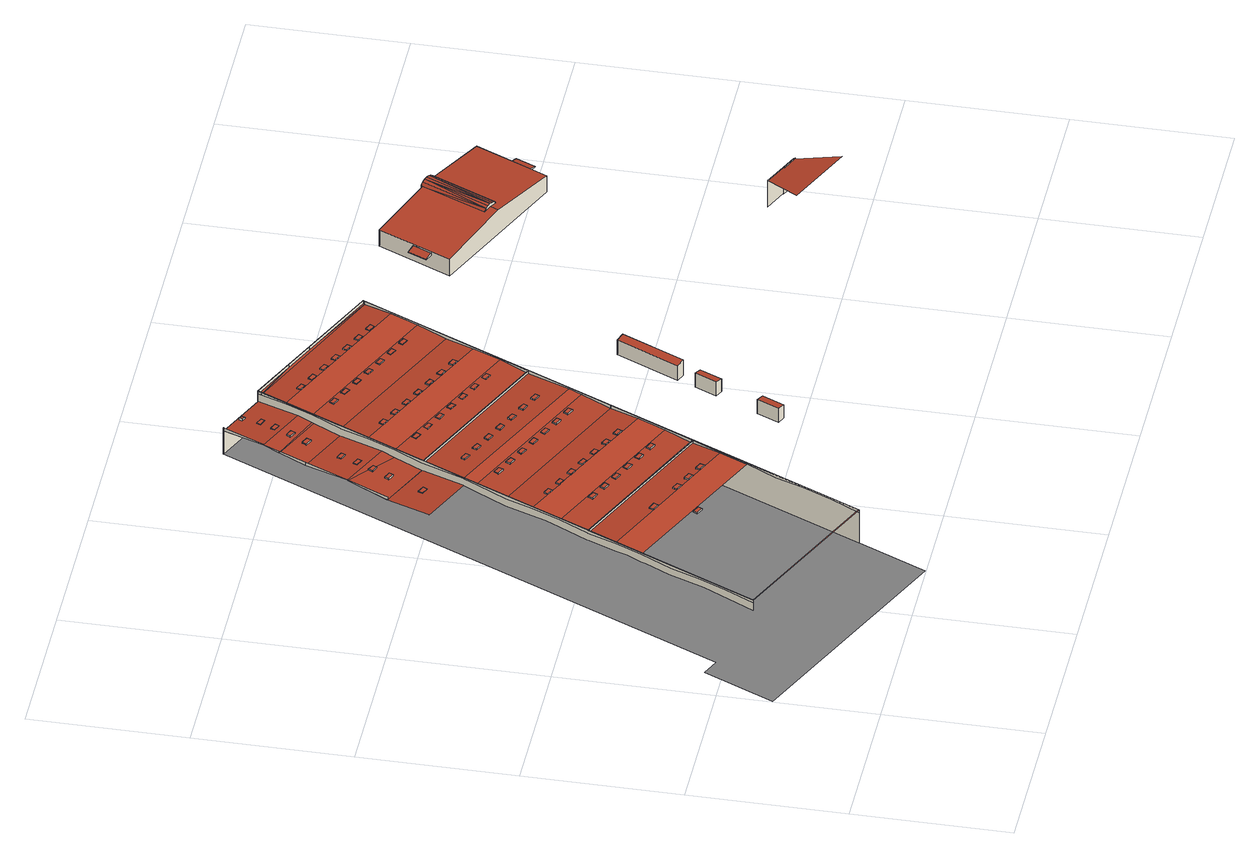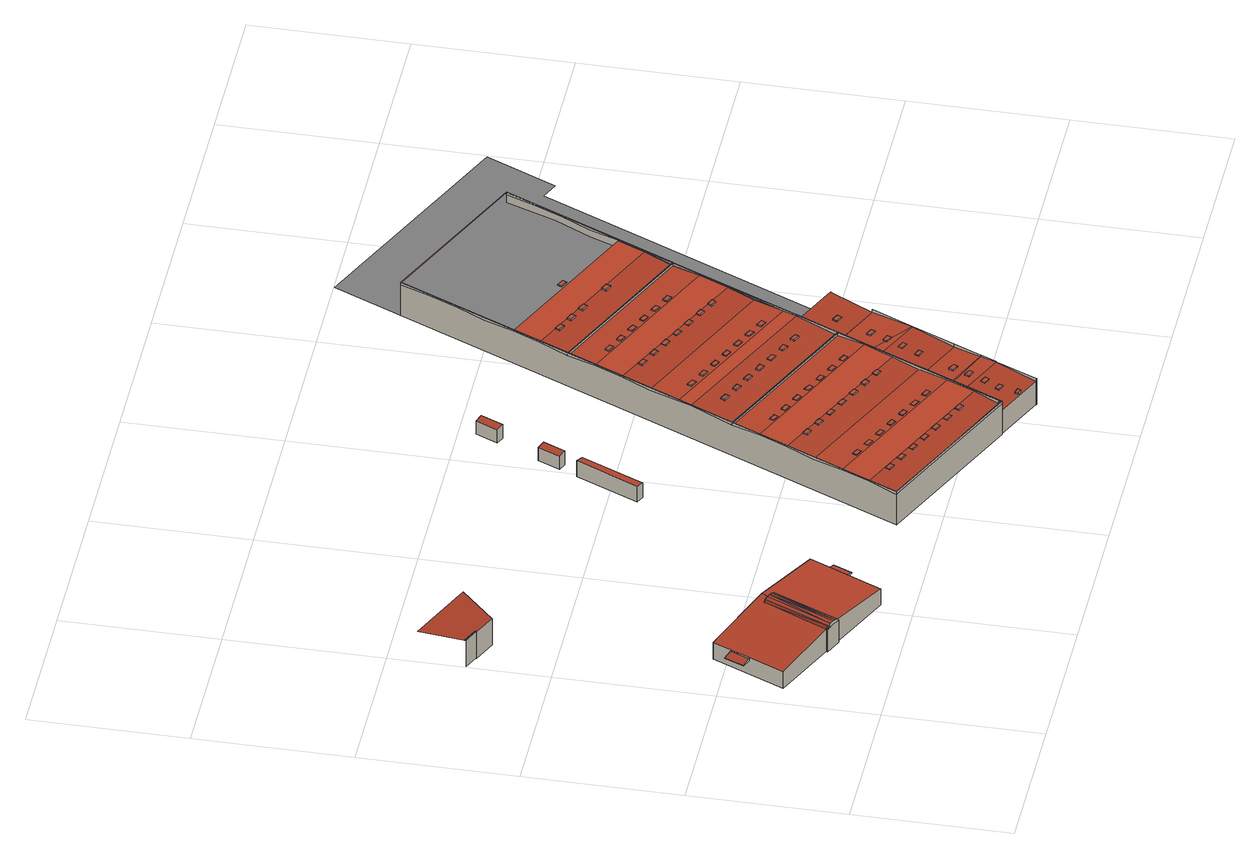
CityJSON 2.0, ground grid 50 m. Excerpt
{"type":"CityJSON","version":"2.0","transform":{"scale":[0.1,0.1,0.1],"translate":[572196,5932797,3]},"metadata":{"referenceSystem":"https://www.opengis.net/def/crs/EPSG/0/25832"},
"CityObjects":{
"building1":{"type":"Building","attributes":{"Grundfläche 2D":"15033.056744","Grundhöhe NN":"3.192"},"children":["building1-1","building1-2","building1-3","building1-4","building1-5","building1-6","building1-7","building1-8","building1-9","building1-10","building1-11","building1-12","building1-13","building1-14","building1-15","building1-16","building1-17","building1-18","building1-19","building1-20","building1-21","building1-22","building1-23","building1-24","building1-25","building1-26","building1-27","building1-28","building1-29","building1-30","building1-31","building1-32","building1-33","building1-34","building1-35","building1-36","building1-37","building1-38","building1-39","building1-40","building1-41","building1-42","building1-43","building1-44","building1-45","building1-46","building1-47","building1-48","building1-49","building1-50","building1-51","building1-52","building1-53","building1-54","building1-55","building1-56","building1-57","building1-58","building1-59","building1-60","building1-61","building1-62","building1-63","building1-64","building1-65","building1-66","building1-67","building1-68","building1-69","building1-70"],"geometry":[{"type":"MultiSurface","lod":"3","boundaries":[[[0,1,2,3]],[[4,5,6,7]],[[5,4,2,1]],[[8,9,10]],[[11,12,13,14]],[[15,16,17,9,8,18,19]],[[20,21,9]],[[22,23,24,25,26,27,28,29,30,31,32,33,34,35,36,37,38,39,40,41,42,43,44,45,46,47,48,49,50,51,52,53,54,55,56,57,58,59,60,61,62,63,64,65,66,67,68,69,70,71,72,73,74,75]],[[48,47,76,77,78,79,80,81,82,83,84,85,86,71,70,69,68,67,66,65,64,63,62,61,60,59,58,57,56,55,54,53,52,51,50,49]],[[16,15,12,11]],[[13,7,6,14]],[[87,88,89,31,30,29]],[[18,8,9,17,90,91,92,93,19]],[[94,95,96,97,98,99,100,87,101,102]],[[84,83,82,81,80,79,78,77,76,103,104,105,106,107,108,109,110,111,112,113,114,115,116,86,85]],[[117,118,119,113,112,111,110,120,121,122]],[[87,29,28]],[[123,124,102,101,87,28,27]],[[92,91,125,120]],[[5,1,0,126,14,6]],[[127,128,73,72,129,130,131,132,133,134,135,136,137,138]],[[123,27,26,94,102,124]],[[120,125,139,121]],[[26,25,24,95,94]],[[140,90,17,16,11,14,126]],[[141,96,95,142]],[[143,141,142,144]],[[24,23,142,95]],[[117,145,146,147,119,118]],[[148,149,150,151,152,153,143,144,154,155]],[[156,157,158,159,160,161,162,114,113,119,163]],[[22,144,142,23]],[[122,121,139,164]],[[75,155,154,144,22]],[[140,165,91,90]],[[166,167,168,169,170,171,172,173,174,175,176,177,178,179,180,181,182,183,184,185,186,132,131,187]],[[178,177,176,175,174,173,172,171,170,169,168,167,166,187,188,104,184,183,182,181,180,179]],[[145,117,122,164]],[[189,163,119,147]],[[75,74,148,155]],[[190,150,149,191]],[[191,149,127,138]],[[149,148,128,127]],[[192,193,157,156]],[[156,163,189,192]],[[148,74,73,128]],[[162,194,115,114]],[[116,115,194,195]],[[158,157,193,196]],[[162,197,194]],[[160,159,158,196,198]],[[195,197,199,116]],[[200,201,202,203,198,196,193,192,189,147,146,145,164,139,125,91,165,204]],[[195,194,197]],[[198,203,161,160]],[[86,116,199,205,206,207,202,201,200,204,165,140,126,105,104,188,208,209]],[[197,210,205,199]],[[197,162,211,210]],[[211,162,161,203]],[[129,72,71,212,213,187,131,130]],[[187,213,212,71,86,209,208,188]],[[206,205,210,214]],[[214,210,211]],[[202,207,211,203]],[[206,214,211,207]]],"semantics":{"surfaces":[{"type":"RoofSurface"},{"type":"WallSurface"},{"type":"GroundSurface"}],"values":[0,1,0,0,1,0,0,1,1,0,0,0,0,1,0,1,0,0,0,1,2,0,0,0,1,1,1,0,0,1,1,0,0,0,1,1,1,1,1,0,1,1,1,0,0,1,1,1,0,0,0,1,1,0,0,0,1,0,0,1,1,1,0,1,1]}}]},
"building1-1":{"type":"BuildingInstallation","parents":["building1"],"geometry":[{"type":"MultiSurface","lod":"3","boundaries":[[[215,216,217,218]],[[218,217,219,220]],[[220,221,215,218]],[[216,215,221,222]],[[222,219,217,216]]],"semantics":{"surfaces":[{"type":"RoofSurface"},{"type":"WallSurface"}],"values":[0,1,1,1,1]}}]},
"building1-2":{"type":"BuildingInstallation","parents":["building1"],"geometry":[{"type":"MultiSurface","lod":"3","boundaries":[[[223,224,225,226]],[[226,225,227,228]],[[223,226,228,229]],[[224,223,229,230]],[[225,224,230,227]]],"semantics":{"surfaces":[{"type":"RoofSurface"},{"type":"WallSurface"}],"values":[0,1,1,1,1]}}]},
"building1-3":{"type":"BuildingInstallation","parents":["building1"],"geometry":[{"type":"MultiSurface","lod":"3","boundaries":[[[231,232,233,234]],[[234,233,235,236]],[[231,234,236,237]],[[232,231,237,238]],[[233,232,238,235]]],"semantics":{"surfaces":[{"type":"RoofSurface"},{"type":"WallSurface"}],"values":[0,1,1,1,1]}}]},
"building1-4":{"type":"BuildingInstallation","parents":["building1"],"geometry":[{"type":"MultiSurface","lod":"3","boundaries":[[[239,240,241,242]],[[242,241,243,244]],[[239,242,244,245]],[[240,239,245,246]],[[241,240,246,243]]],"semantics":{"surfaces":[{"type":"RoofSurface"},{"type":"WallSurface"}],"values":[0,1,1,1,1]}}]},
"building1-5":{"type":"BuildingInstallation","parents":["building1"],"geometry":[{"type":"MultiSurface","lod":"3","boundaries":[[[247,248,249,250]],[[250,249,251,252]],[[247,250,252,253]],[[248,247,253,254]],[[249,248,254,251]]],"semantics":{"surfaces":[{"type":"RoofSurface"},{"type":"WallSurface"}],"values":[0,1,1,1,1]}}]},
"building1-6":{"type":"BuildingInstallation","parents":["building1"],"geometry":[{"type":"MultiSurface","lod":"3","boundaries":[[[255,256,257,258]],[[258,257,259,260]],[[255,258,260,261]],[[256,255,261,262]],[[257,256,262,259]]],"semantics":{"surfaces":[{"type":"RoofSurface"},{"type":"WallSurface"}],"values":[0,1,1,1,1]}}]},
"building1-7":{"type":"BuildingInstallation","parents":["building1"],"geometry":[{"type":"MultiSurface","lod":"3","boundaries":[[[263,264,265,266]],[[266,265,267,268]],[[263,266,268,269]],[[264,263,269,270]],[[265,264,270,267]]],"semantics":{"surfaces":[{"type":"RoofSurface"},{"type":"WallSurface"}],"values":[0,1,1,1,1]}}]},
"building1-8":{"type":"BuildingInstallation","parents":["building1"],"geometry":[{"type":"MultiSurface","lod":"3","boundaries":[[[271,272,273,274,275]],[[273,10,18,274]],[[18,8,275,274]],[[8,9,21,271,275]],[[21,276,272,271]],[[276,10,273,272]]],"semantics":{"surfaces":[{"type":"RoofSurface"},{"type":"WallSurface"}],"values":[0,1,1,1,1,1]}}]},
"building1-9":{"type":"BuildingInstallation","parents":["building1"],"geometry":[{"type":"MultiSurface","lod":"3","boundaries":[[[277,278,279,280]],[[280,279,281,282]],[[277,280,282,283]],[[278,277,283,284]],[[279,278,284,281]]],"semantics":{"surfaces":[{"type":"RoofSurface"},{"type":"WallSurface"}],"values":[0,1,1,1,1]}}]},
"building1-10":{"type":"BuildingInstallation","parents":["building1"],"geometry":[{"type":"MultiSurface","lod":"3","boundaries":[[[285,286,287,288]],[[288,287,289,290]],[[285,288,290,291]],[[286,285,291,292]],[[287,286,292,289]]],"semantics":{"surfaces":[{"type":"RoofSurface"},{"type":"WallSurface"}],"values":[0,1,1,1,1]}}]},
"building1-11":{"type":"BuildingInstallation","parents":["building1"],"geometry":[{"type":"MultiSurface","lod":"3","boundaries":[[[293,294,295,296]],[[297,298,293,296]],[[299,294,293,298]],[[300,295,294,299]],[[300,297,296,295]]],"semantics":{"surfaces":[{"type":"RoofSurface"},{"type":"WallSurface"}],"values":[0,1,1,1,1]}}]},
"building1-12":{"type":"BuildingInstallation","parents":["building1"],"geometry":[{"type":"MultiSurface","lod":"3","boundaries":[[[301,302,303,304]],[[304,303,305,306]],[[301,304,306,20]],[[302,301,20,307]],[[303,302,307,305]]],"semantics":{"surfaces":[{"type":"RoofSurface"},{"type":"WallSurface"}],"values":[0,1,1,1,1]}}]},
"building1-13":{"type":"BuildingInstallation","parents":["building1"],"geometry":[{"type":"MultiSurface","lod":"3","boundaries":[[[308,309,310,311]],[[311,310,312,313]],[[308,311,313,314]],[[309,308,314,315]],[[310,309,315,312]]],"semantics":{"surfaces":[{"type":"RoofSurface"},{"type":"WallSurface"}],"values":[0,1,1,1,1]}}]},
"building1-14":{"type":"BuildingInstallation","parents":["building1"],"geometry":[{"type":"MultiSurface","lod":"3","boundaries":[[[316,317,318,319]],[[319,318,320,321]],[[316,319,321,322]],[[317,316,322,323]],[[318,317,323,320]]],"semantics":{"surfaces":[{"type":"RoofSurface"},{"type":"WallSurface"}],"values":[0,1,1,1,1]}}]},
"building1-15":{"type":"BuildingInstallation","parents":["building1"],"geometry":[{"type":"MultiSurface","lod":"3","boundaries":[[[324,325,326,327]],[[327,326,328,329]],[[324,327,329,330]],[[325,324,330,331]],[[326,325,331,328]]],"semantics":{"surfaces":[{"type":"RoofSurface"},{"type":"WallSurface"}],"values":[0,1,1,1,1]}}]},
"building1-16":{"type":"BuildingInstallation","parents":["building1"],"geometry":[{"type":"MultiSurface","lod":"3","boundaries":[[[332,333,334,335]],[[335,334,336,337]],[[332,335,337,338]],[[333,332,338,339]],[[334,333,339,336]]],"semantics":{"surfaces":[{"type":"RoofSurface"},{"type":"WallSurface"}],"values":[0,1,1,1,1]}}]},
"building1-17":{"type":"BuildingInstallation","parents":["building1"],"geometry":[{"type":"MultiSurface","lod":"3","boundaries":[[[340,341,342,343]],[[344,345,340,343]],[[346,347,341,340,345]],[[348,342,341,347,349]],[[348,344,343,342]]],"semantics":{"surfaces":[{"type":"RoofSurface"},{"type":"WallSurface"}],"values":[0,1,1,1,1]}}]},
"building1-18":{"type":"BuildingInstallation","parents":["building1"],"geometry":[{"type":"MultiSurface","lod":"3","boundaries":[[[350,351,352,353]],[[353,352,354,355]],[[350,353,355,356]],[[351,350,356,357]],[[352,351,357,354]]],"semantics":{"surfaces":[{"type":"RoofSurface"},{"type":"WallSurface"}],"values":[0,1,1,1,1]}}]},
"building1-19":{"type":"BuildingInstallation","parents":["building1"],"geometry":[{"type":"MultiSurface","lod":"3","boundaries":[[[358,359,360,361]],[[361,360,362,363]],[[358,361,363,364]],[[359,358,364,365]],[[360,359,365,362]]],"semantics":{"surfaces":[{"type":"RoofSurface"},{"type":"WallSurface"}],"values":[0,1,1,1,1]}}]},
"building1-20":{"type":"BuildingInstallation","parents":["building1"],"geometry":[{"type":"MultiSurface","lod":"3","boundaries":[[[366,367,368,369]],[[369,368,370,371]],[[366,369,371,372]],[[367,366,372,373]],[[368,367,373,370]]],"semantics":{"surfaces":[{"type":"RoofSurface"},{"type":"WallSurface"}],"values":[0,1,1,1,1]}}]},
"building1-21":{"type":"BuildingInstallation","parents":["building1"],"geometry":[{"type":"MultiSurface","lod":"3","boundaries":[[[374,375,376,377]],[[377,376,378,379]],[[374,377,379,380]],[[375,374,380,381]],[[376,375,381,378]]],"semantics":{"surfaces":[{"type":"RoofSurface"},{"type":"WallSurface"}],"values":[0,1,1,1,1]}}]},
"building1-22":{"type":"BuildingInstallation","parents":["building1"],"geometry":[{"type":"MultiSurface","lod":"3","boundaries":[[[382,383,384,385,386]],[[384,383,382,387,124,388]],[[388,389,385,384]],[[390,386,385,389,123]],[[390,387,382,386]]],"semantics":{"surfaces":[{"type":"RoofSurface"},{"type":"WallSurface"}],"values":[0,1,1,1,1]}}]},
"building1-23":{"type":"BuildingInstallation","parents":["building1"],"geometry":[{"type":"MultiSurface","lod":"3","boundaries":[[[391,392,393,394]],[[394,393,395,396]],[[391,394,396,397]],[[392,391,397,398]],[[393,392,398,395]]],"semantics":{"surfaces":[{"type":"RoofSurface"},{"type":"WallSurface"}],"values":[0,1,1,1,1]}}]},
"building1-24":{"type":"BuildingInstallation","parents":["building1"],"geometry":[{"type":"MultiSurface","lod":"3","boundaries":[[[399,400,401,402]],[[402,401,403,404]],[[399,402,404,405]],[[400,399,405,406]],[[401,400,406,403]]],"semantics":{"surfaces":[{"type":"RoofSurface"},{"type":"WallSurface"}],"values":[0,1,1,1,1]}}]},
"building1-25":{"type":"BuildingInstallation","parents":["building1"],"geometry":[{"type":"MultiSurface","lod":"3","boundaries":[[[407,408,409,410]],[[410,409,411,412]],[[412,413,407,410]],[[408,407,413,414]],[[414,411,409,408]]],"semantics":{"surfaces":[{"type":"RoofSurface"},{"type":"WallSurface"}],"values":[0,1,1,1,1]}}]},
"building1-26":{"type":"BuildingInstallation","parents":["building1"],"geometry":[{"type":"MultiSurface","lod":"3","boundaries":[[[415,416,417,418]],[[418,417,419,420]],[[415,418,420,421]],[[416,415,421,422]],[[417,416,422,419]]],"semantics":{"surfaces":[{"type":"RoofSurface"},{"type":"WallSurface"}],"values":[0,1,1,1,1]}}]},
"building1-27":{"type":"BuildingInstallation","parents":["building1"],"geometry":[{"type":"MultiSurface","lod":"3","boundaries":[[[423,424,425,426]],[[426,425,427,428]],[[423,426,428,429]],[[424,423,429,430]],[[425,424,430,427]]],"semantics":{"surfaces":[{"type":"RoofSurface"},{"type":"WallSurface"}],"values":[0,1,1,1,1]}}]},
"building1-28":{"type":"BuildingInstallation","parents":["building1"],"geometry":[{"type":"MultiSurface","lod":"3","boundaries":[[[431,432,433,434]],[[434,433,435,436]],[[431,434,436,437]],[[432,431,437,438]],[[433,432,438,435]]],"semantics":{"surfaces":[{"type":"RoofSurface"},{"type":"WallSurface"}],"values":[0,1,1,1,1]}}]},
"building1-29":{"type":"BuildingInstallation","parents":["building1"],"geometry":[{"type":"MultiSurface","lod":"3","boundaries":[[[439,440,441,442]],[[443,444,442,441]],[[444,445,439,442]],[[440,439,445,446]],[[441,440,446,443]]],"semantics":{"surfaces":[{"type":"RoofSurface"},{"type":"WallSurface"}],"values":[0,1,1,1,1]}}]},
"building1-30":{"type":"BuildingInstallation","parents":["building1"],"geometry":[{"type":"MultiSurface","lod":"3","boundaries":[[[447,448,449,450]],[[450,449,451,452]],[[452,453,447,450]],[[448,447,453,454]],[[454,451,449,448]]],"semantics":{"surfaces":[{"type":"RoofSurface"},{"type":"WallSurface"}],"values":[0,1,1,1,1]}}]},
"building1-31":{"type":"BuildingInstallation","parents":["building1"],"geometry":[{"type":"MultiSurface","lod":"3","boundaries":[[[455,456,457,458]],[[458,457,459,460]],[[455,458,460,461]],[[456,455,461,462]],[[457,456,462,459]]],"semantics":{"surfaces":[{"type":"RoofSurface"},{"type":"WallSurface"}],"values":[0,1,1,1,1]}}]},
"building1-32":{"type":"BuildingInstallation","parents":["building1"],"geometry":[{"type":"MultiSurface","lod":"3","boundaries":[[[463,464,465,466]],[[466,465,467,468]],[[463,466,468,469]],[[464,463,469,470]],[[465,464,470,467]]],"semantics":{"surfaces":[{"type":"RoofSurface"},{"type":"WallSurface"}],"values":[0,1,1,1,1]}}]},
"building1-33":{"type":"BuildingInstallation","parents":["building1"],"geometry":[{"type":"MultiSurface","lod":"3","boundaries":[[[471,472,473,474]],[[474,473,475,476]],[[471,474,476,477]],[[472,471,477,478]],[[473,472,478,475]]],"semantics":{"surfaces":[{"type":"RoofSurface"},{"type":"WallSurface"}],"values":[0,1,1,1,1]}}]},
"building1-34":{"type":"BuildingInstallation","parents":["building1"],"geometry":[{"type":"MultiSurface","lod":"3","boundaries":[[[479,480,481,482]],[[482,481,483,484]],[[479,482,484,485]],[[480,479,485,486]],[[481,480,486,483]]],"semantics":{"surfaces":[{"type":"RoofSurface"},{"type":"WallSurface"}],"values":[0,1,1,1,1]}}]},
"building1-35":{"type":"BuildingInstallation","parents":["building1"],"geometry":[{"type":"MultiSurface","lod":"3","boundaries":[[[487,488,489,490]],[[490,489,491,492]],[[487,490,492,493]],[[488,487,493,494]],[[489,488,494,491]]],"semantics":{"surfaces":[{"type":"RoofSurface"},{"type":"WallSurface"}],"values":[0,1,1,1,1]}}]},
"building1-36":{"type":"BuildingInstallation","parents":["building1"],"geometry":[{"type":"MultiSurface","lod":"3","boundaries":[[[495,496,497,498]],[[498,497,499,500]],[[495,498,500,501]],[[496,495,501,502]],[[497,496,502,499]]],"semantics":{"surfaces":[{"type":"RoofSurface"},{"type":"WallSurface"}],"values":[0,1,1,1,1]}}]},
"building1-37":{"type":"BuildingInstallation","parents":["building1"],"geometry":[{"type":"MultiSurface","lod":"3","boundaries":[[[503,504,505,506]],[[506,505,507,508]],[[503,506,508,509]],[[504,503,509,510]],[[505,504,510,507]]],"semantics":{"surfaces":[{"type":"RoofSurface"},{"type":"WallSurface"}],"values":[0,1,1,1,1]}}]},
"building1-38":{"type":"BuildingInstallation","parents":["building1"],"geometry":[{"type":"MultiSurface","lod":"3","boundaries":[[[511,512,513,514]],[[514,513,515,516]],[[516,517,511,514]],[[512,511,517,518]],[[518,515,513,512]]],"semantics":{"surfaces":[{"type":"RoofSurface"},{"type":"WallSurface"}],"values":[0,1,1,1,1]}}]},
"building1-39":{"type":"BuildingInstallation","parents":["building1"],"geometry":[{"type":"MultiSurface","lod":"3","boundaries":[[[519,520,521,522]],[[522,521,523,524]],[[524,525,519,522]],[[525,526,520,519]],[[521,520,526,523]]],"semantics":{"surfaces":[{"type":"RoofSurface"},{"type":"WallSurface"}],"values":[0,1,1,1,1]}}]},
"building1-40":{"type":"BuildingInstallation","parents":["building1"],"geometry":[{"type":"MultiSurface","lod":"3","boundaries":[[[527,528,529,530]],[[531,532,528,527]],[[532,533,529,528]],[[530,529,533,534]],[[527,530,534,531]]],"semantics":{"surfaces":[{"type":"RoofSurface"},{"type":"WallSurface"}],"values":[0,1,1,1,1]}}]},
"building1-41":{"type":"BuildingInstallation","parents":["building1"],"geometry":[{"type":"MultiSurface","lod":"3","boundaries":[[[535,536,537,538]],[[538,537,539,540]],[[535,538,540,541]],[[536,535,541,542]],[[537,536,542,539]]],"semantics":{"surfaces":[{"type":"RoofSurface"},{"type":"WallSurface"}],"values":[0,1,1,1,1]}}]},
"building1-42":{"type":"BuildingInstallation","parents":["building1"],"geometry":[{"type":"MultiSurface","lod":"3","boundaries":[[[543,544,545,546]],[[546,545,547,548]],[[543,546,548,549]],[[544,543,549,550]],[[545,544,550,547]]],"semantics":{"surfaces":[{"type":"RoofSurface"},{"type":"WallSurface"}],"values":[0,1,1,1,1]}}]},
"building1-43":{"type":"BuildingInstallation","parents":["building1"],"geometry":[{"type":"MultiSurface","lod":"3","boundaries":[[[551,552,553,554]],[[554,553,555,556]],[[556,557,551,554]],[[552,551,557,558]],[[558,555,553,552]]],"semantics":{"surfaces":[{"type":"RoofSurface"},{"type":"WallSurface"}],"values":[0,1,1,1,1]}}]},
"building1-44":{"type":"BuildingInstallation","parents":["building1"],"geometry":[{"type":"MultiSurface","lod":"3","boundaries":[[[559,560,561,562]],[[562,561,563,564]],[[559,562,564,565]],[[560,559,565,566]],[[561,560,566,563]]],"semantics":{"surfaces":[{"type":"RoofSurface"},{"type":"WallSurface"}],"values":[0,1,1,1,1]}}]},
"building1-45":{"type":"BuildingInstallation","parents":["building1"],"geometry":[{"type":"MultiSurface","lod":"3","boundaries":[[[567,568,569,570]],[[570,569,571,572]],[[567,570,572,573]],[[568,567,573,574]],[[569,568,574,571]]],"semantics":{"surfaces":[{"type":"RoofSurface"},{"type":"WallSurface"}],"values":[0,1,1,1,1]}}]},
"building1-46":{"type":"BuildingInstallation","parents":["building1"],"geometry":[{"type":"MultiSurface","lod":"3","boundaries":[[[575,576,577,578]],[[578,577,579,580]],[[575,578,580,581]],[[576,575,581,582]],[[577,576,582,579]]],"semantics":{"surfaces":[{"type":"RoofSurface"},{"type":"WallSurface"}],"values":[0,1,1,1,1]}}]},
"building1-47":{"type":"BuildingInstallation","parents":["building1"],"geometry":[{"type":"MultiSurface","lod":"3","boundaries":[[[583,584,585,586]],[[586,585,587,588]],[[583,586,588,589]],[[584,583,589,590]],[[585,584,590,587]]],"semantics":{"surfaces":[{"type":"RoofSurface"},{"type":"WallSurface"}],"values":[0,1,1,1,1]}}]},
"building1-48":{"type":"BuildingInstallation","parents":["building1"],"geometry":[{"type":"MultiSurface","lod":"3","boundaries":[[[591,592,593,594]],[[594,593,595,596]],[[591,594,596,597]],[[592,591,597,598]],[[593,592,598,595]]],"semantics":{"surfaces":[{"type":"RoofSurface"},{"type":"WallSurface"}],"values":[0,1,1,1,1]}}]},
"building1-49":{"type":"BuildingInstallation","parents":["building1"],"geometry":[{"type":"MultiSurface","lod":"3","boundaries":[[[599,600,601,602]],[[602,601,603,604]],[[599,602,604,605]],[[600,599,605,606]],[[601,600,606,603]]],"semantics":{"surfaces":[{"type":"RoofSurface"},{"type":"WallSurface"}],"values":[0,1,1,1,1]}}]},
"building1-50":{"type":"BuildingInstallation","parents":["building1"],"geometry":[{"type":"MultiSurface","lod":"3","boundaries":[[[607,608,609,610]],[[610,609,611,612]],[[607,610,612,613]],[[608,607,613,614]],[[609,608,614,611]]],"semantics":{"surfaces":[{"type":"RoofSurface"},{"type":"WallSurface"}],"values":[0,1,1,1,1]}}]},
"building1-51":{"type":"BuildingInstallation","parents":["building1"],"geometry":[{"type":"MultiSurface","lod":"3","boundaries":[[[615,616,617,618]],[[618,617,619,620]],[[615,618,620,621]],[[616,615,621,622]],[[617,616,622,619]]],"semantics":{"surfaces":[{"type":"RoofSurface"},{"type":"WallSurface"}],"values":[0,1,1,1,1]}}]},
"building1-52":{"type":"BuildingInstallation","parents":["building1"],"geometry":[{"type":"MultiSurface","lod":"3","boundaries":[[[623,624,625,626]],[[626,625,627,628]],[[623,626,628,629]],[[624,623,629,630]],[[625,624,630,627]]],"semantics":{"surfaces":[{"type":"RoofSurface"},{"type":"WallSurface"}],"values":[0,1,1,1,1]}}]},
"building1-53":{"type":"BuildingInstallation","parents":["building1"],"geometry":[{"type":"MultiSurface","lod":"3","boundaries":[[[631,632,633,634]],[[634,633,635,636]],[[631,634,636,637]],[[632,631,637,638]],[[633,632,638,635]]],"semantics":{"surfaces":[{"type":"RoofSurface"},{"type":"WallSurface"}],"values":[0,1,1,1,1]}}]},
"building1-54":{"type":"BuildingInstallation","parents":["building1"],"geometry":[{"type":"MultiSurface","lod":"3","boundaries":[[[639,640,641,642]],[[642,641,643,644]],[[639,642,644,645]],[[640,639,645,646]],[[641,640,646,643]]],"semantics":{"surfaces":[{"type":"RoofSurface"},{"type":"WallSurface"}],"values":[0,1,1,1,1]}}]},
"building1-55":{"type":"BuildingInstallation","parents":["building1"],"geometry":[{"type":"MultiSurface","lod":"3","boundaries":[[[647,648,649,650]],[[650,649,651,652]],[[647,650,652,653]],[[648,647,653,654]],[[649,648,654,651]]],"semantics":{"surfaces":[{"type":"RoofSurface"},{"type":"WallSurface"}],"values":[0,1,1,1,1]}}]},
"building1-56":{"type":"BuildingInstallation","parents":["building1"],"geometry":[{"type":"MultiSurface","lod":"3","boundaries":[[[655,656,657,658]],[[658,657,659,660]],[[655,658,660,661]],[[656,655,661,662]],[[657,656,662,659]]],"semantics":{"surfaces":[{"type":"RoofSurface"},{"type":"WallSurface"}],"values":[0,1,1,1,1]}}]},
"building1-57":{"type":"BuildingInstallation","parents":["building1"],"geometry":[{"type":"MultiSurface","lod":"3","boundaries":[[[663,664,665,666]],[[666,665,667,668]],[[663,666,668,669]],[[664,663,669,670]],[[665,664,670,667]]],"semantics":{"surfaces":[{"type":"RoofSurface"},{"type":"WallSurface"}],"values":[0,1,1,1,1]}}]},
"building1-58":{"type":"BuildingInstallation","parents":["building1"],"geometry":[{"type":"MultiSurface","lod":"3","boundaries":[[[671,672,673,674]],[[674,673,675,676]],[[671,674,676,677]],[[672,671,677,678]],[[673,672,678,675]]],"semantics":{"surfaces":[{"type":"RoofSurface"},{"type":"WallSurface"}],"values":[0,1,1,1,1]}}]},
"building1-59":{"type":"BuildingInstallation","parents":["building1"],"geometry":[{"type":"MultiSurface","lod":"3","boundaries":[[[679,680,681,682]],[[682,681,683,684]],[[679,682,684,685]],[[680,679,685,686]],[[681,680,686,683]]],"semantics":{"surfaces":[{"type":"RoofSurface"},{"type":"WallSurface"}],"values":[0,1,1,1,1]}}]},
"building1-60":{"type":"BuildingInstallation","parents":["building1"],"geometry":[{"type":"MultiSurface","lod":"3","boundaries":[[[687,688,689,690]],[[690,689,691,692]],[[687,690,692,693]],[[688,687,693,694]],[[689,688,694,691]]],"semantics":{"surfaces":[{"type":"RoofSurface"},{"type":"WallSurface"}],"values":[0,1,1,1,1]}}]},
"building1-61":{"type":"BuildingInstallation","parents":["building1"],"geometry":[{"type":"MultiSurface","lod":"3","boundaries":[[[695,696,697,698]],[[698,697,699,700]],[[695,698,700,701]],[[696,695,701,702]],[[697,696,702,699]]],"semantics":{"surfaces":[{"type":"RoofSurface"},{"type":"WallSurface"}],"values":[0,1,1,1,1]}}]},
"building1-62":{"type":"BuildingInstallation","parents":["building1"],"geometry":[{"type":"MultiSurface","lod":"3","boundaries":[[[703,704,705,706]],[[706,705,707,708]],[[703,706,708,709]],[[704,703,709,710]],[[705,704,710,707]]],"semantics":{"surfaces":[{"type":"RoofSurface"},{"type":"WallSurface"}],"values":[0,1,1,1,1]}}]},
"building1-63":{"type":"BuildingInstallation","parents":["building1"],"geometry":[{"type":"MultiSurface","lod":"3","boundaries":[[[711,712,713,714]],[[714,713,715,716]],[[711,714,716,717]],[[712,711,717,718]],[[713,712,718,715]]],"semantics":{"surfaces":[{"type":"RoofSurface"},{"type":"WallSurface"}],"values":[0,1,1,1,1]}}]},
"building1-64":{"type":"BuildingInstallation","parents":["building1"],"geometry":[{"type":"MultiSurface","lod":"3","boundaries":[[[719,720,721,722]],[[722,721,723,724]],[[719,722,724,725]],[[720,719,725,726]],[[721,720,726,723]]],"semantics":{"surfaces":[{"type":"RoofSurface"},{"type":"WallSurface"}],"values":[0,1,1,1,1]}}]},
"building1-65":{"type":"BuildingInstallation","parents":["building1"],"geometry":[{"type":"MultiSurface","lod":"3","boundaries":[[[727,728,729,730]],[[730,729,731,732]],[[727,730,732,733]],[[728,727,733,734]],[[729,728,734,731]]],"semantics":{"surfaces":[{"type":"RoofSurface"},{"type":"WallSurface"}],"values":[0,1,1,1,1]}}]},
"building1-66":{"type":"BuildingInstallation","parents":["building1"],"geometry":[{"type":"MultiSurface","lod":"3","boundaries":[[[735,736,737,738]],[[738,737,739,740]],[[735,738,740,741]],[[736,735,741,742]],[[737,736,742,739]]],"semantics":{"surfaces":[{"type":"RoofSurface"},{"type":"WallSurface"}],"values":[0,1,1,1,1]}}]},
"building1-67":{"type":"BuildingInstallation","parents":["building1"],"geometry":[{"type":"MultiSurface","lod":"3","boundaries":[[[743,744,745,746]],[[746,745,747,748]],[[743,746,748,749]],[[744,743,749,750]],[[745,744,750,747]]],"semantics":{"surfaces":[{"type":"RoofSurface"},{"type":"WallSurface"}],"values":[0,1,1,1,1]}}]},
"building1-68":{"type":"BuildingInstallation","parents":["building1"],"geometry":[{"type":"MultiSurface","lod":"3","boundaries":[[[751,752,753,754]],[[754,753,755,756]],[[751,754,756,757]],[[752,751,757,758]],[[753,752,758,755]]],"semantics":{"surfaces":[{"type":"RoofSurface"},{"type":"WallSurface"}],"values":[0,1,1,1,1]}}]},
"building1-69":{"type":"BuildingInstallation","parents":["building1"],"geometry":[{"type":"MultiSurface","lod":"3","boundaries":[[[759,760,761,762]],[[762,761,763,764]],[[759,762,764,765]],[[760,759,765,766]],[[761,760,766,763]]],"semantics":{"surfaces":[{"type":"RoofSurface"},{"type":"WallSurface"}],"values":[0,1,1,1,1]}}]},
"building1-70":{"type":"BuildingInstallation","parents":["building1"],"geometry":[{"type":"MultiSurface","lod":"3","boundaries":[[[767,768,769,770,771]],[[772,769,768,767,773,774]],[[772,775,770,769]],[[776,771,770,775]],[[776,773,767,771]]],"semantics":{"surfaces":[{"type":"RoofSurface"},{"type":"WallSurface"}],"values":[0,1,1,1,1]}}]},
"building2":{"type":"Building","attributes":{"Grundfläche 2D":"104.850151","Grundhöhe NN":"4.362"},"geometry":[{"type":"Solid","lod":"3","boundaries":[[[[777,778,779,780]],[[781,782,783,784]],[[785,786,787,788]],[[789,790,780,779]],[[790,791,777,780]],[[791,792,778,777]],[[792,789,779,778]],[[793,794,784,783]],[[794,795,781,784]],[[795,796,782,781]],[[796,793,783,782]],[[797,798,788,787]],[[798,799,785,788]],[[799,800,786,785]],[[800,797,787,786]],[[792,791,790,789]],[[796,795,794,793]],[[800,799,798,797]]]],"semantics":{"surfaces":[{"type":"RoofSurface"},{"type":"WallSurface"},{"type":"GroundSurface"}],"values":[[0,0,0,1,1,1,1,1,1,1,1,1,1,1,1,2,2,2]]}}]},
"building3":{"type":"Building","attributes":{"Grundfläche 2D":"19481.115884","Grundhöhe NN":"4.408"},"geometry":[{"type":"MultiSurface","lod":"3","boundaries":[[[801,802,803,804]],[[805,801,806,807,808,809]],[[802,801,805]],[[805,809,810,811]],[[802,805,812,803]],[[805,813,814,812]],[[809,808,815,816,810]],[[813,805,811,817]]],"semantics":{"surfaces":[{"type":"WallSurface"},{"type":"RoofSurface"}],"values":[0,1,1,0,0,0,0,0]}}]},
"building4":{"type":"Building","attributes":{"Grundfläche 2D":"1295.827982","Grundhöhe NN":"4.603"},"children":["building4-1","building4-2"],"geometry":[{"type":"Solid","lod":"3","boundaries":[[[[818,819,820]],[[820,819,821]],[[822,819,823,824,825,826]],[[822,821,819]],[[819,818,827,828,823]],[[829,830,831,827]],[[831,828,827]],[[832,831,830]],[[833,834,832]],[[834,835,832]],[[835,831,832]],[[836,834,833,837,838]],[[836,839,834]],[[840,839,836,838,837,841,842,843,844,845]],[[821,822,826,825,824,840,845,846,847,848]],[[830,829,827,818,820,849,837,833,832]],[[828,831,835,834,839,840,824,823]],[[846,845,844,850,851]],[[847,846,851,852,848]],[[821,848,852,853]],[[820,821,853,854]],[[849,820,854,855,841,837]],[[842,841,855,856]],[[843,842,856,857]],[[850,844,843,857]],[[850,857,856,855,854,853,852,851]]]],"semantics":{"surfaces":[{"type":"RoofSurface"},{"type":"WallSurface"},{"type":"GroundSurface"}],"values":[[0,0,0,0,0,0,0,0,0,0,0,0,0,0,0,1,1,1,1,1,1,1,1,1,1,2]]}}]},
"building4-1":{"type":"BuildingInstallation","parents":["building4"],"geometry":[{"type":"MultiSurface","lod":"3","boundaries":[[[858,859,860,861]],[[862,863,861,860]],[[863,864,858,861]],[[864,865,859,858]],[[865,862,860,859]],[[865,864,863,862]]],"semantics":{"surfaces":[{"type":"RoofSurface"},{"type":"WallSurface"},{"type":"OuterCeilingSurface"}],"values":[0,1,1,1,1,2]}}]},
"building4-2":{"type":"BuildingInstallation","parents":["building4"],"geometry":[{"type":"MultiSurface","lod":"3","boundaries":[[[866,867,868,869]],[[870,871,869,868]],[[871,872,866,869]],[[872,873,867,866]],[[873,870,868,867]],[[873,872,871,870]]],"semantics":{"surfaces":[{"type":"RoofSurface"},{"type":"WallSurface"},{"type":"OuterCeilingSurface"}],"values":[0,1,1,1,1,2]}}]}
},
"vertices":[
[991,597,120],[1031,685,120],[534,907,120],[495,820,120],[576,998,114],[1071,776,114],[1071,776,121],[576,998,121],[789,1124,120],[790,1123,120],[792,1138,119],[1072,778,114],[577,1001,114],[577,1001,121],[1072,778,121],[617,1091,120],[1113,868,120],[1153,957,120],[786,1125,120],[659,1183,120],[862,1091,120],[807,1116,120],[986,1913,93],[983,1907,93],[944,1821,88],[943,1819,88],[881,1681,98],[862,1639,93],[822,1549,88],[821,1547,88],[760,1412,98],[759,1410,98],[740,1368,93],[698,1274,88],[696,1271,88],[657,1184,93],[636,1138,97],[616,1092,93],[575,1001,89],[574,999,89],[532,907,93],[515,868,96],[493,821,93],[487,807,94],[451,728,90],[399,612,97],[326,449,87],[326,449,115],[368,543,120],[409,634,120],[450,724,114],[493,821,120],[532,907,120],[574,999,114],[575,1001,114],[616,1092,120],[657,1184,120],[696,1271,114],[740,1368,120],[759,1410,122],[760,1412,122],[821,1547,114],[822,1549,114],[862,1639,122],[903,1731,120],[943,1819,115],[944,1821,116],[986,1913,121],[1026,2002,121],[1063,2084,114],[1066,2092,115],[1067,2094,115],[1067,2094,2],[1066,2092,2],[1066,2092,88],[1007,1960,98],[326,449,125],[574,999,125],[575,1001,125],[759,1410,125],[760,1412,125],[821,1547,125],[822,1549,125],[943,1819,125],[944,1821,125],[1066,2092,125],[1067,2094,125],[659,1622,88],[597,1485,98],[596,1484,98],[1194,1047,114],[1194,1048,114],[698,1270,114],[659,1184,120],[719,1755,98],[781,1894,88],[781,1894,99],[719,1755,99],[718,1755,99],[659,1623,99],[659,1622,99],[659,1623,88],[718,1755,98],[823,225,125],[824,224,125],[824,227,125],[328,450,125],[576,998,125],[577,1001,125],[659,1183,125],[659,1184,125],[822,1545,125],[822,1546,125],[823,1548,125],[1064,2083,125],[1065,2083,125],[1069,2092,125],[822,1545,121],[822,1546,121],[823,1548,121],[742,1368,120],[762,1411,122],[822,1545,114],[801,1688,95],[783,1703,96],[1237,1144,120],[1072,778,125],[904,2166,2],[903,2166,2],[1563,1871,2],[1565,1870,2],[1566,1870,2],[824,224,2],[825,224,2],[726,5,2],[7,329,2],[110,555,2],[164,531,2],[902,2167,2],[1256,1185,122],[1194,1047,125],[820,1980,99],[820,1980,93],[820,1981,99],[820,1981,93],[1318,1322,121],[1319,1324,121],[1319,1325,121],[903,2166,88],[904,2166,88],[904,2166,99],[903,2166,99],[844,2033,99],[843,2033,99],[843,2033,98],[844,2033,98],[864,1638,122],[905,1730,120],[945,1818,115],[946,1820,116],[988,1912,121],[1027,2001,121],[1064,2083,114],[823,1548,114],[1318,1322,114],[1194,1048,125],[1563,1863,114],[1524,1776,121],[1484,1688,121],[1441,1592,115],[1401,1503,120],[1361,1414,122],[1320,1324,114],[1257,1185,122],[1239,1144,120],[1195,1047,114],[1154,956,120],[1114,867,120],[1074,777,114],[1032,685,120],[992,597,120],[949,501,114],[909,411,120],[866,317,120],[824,224,115],[824,224,99],[824,224,88],[1566,1870,115],[1566,1870,125],[1319,1325,114],[902,2167,99],[902,2167,88],[1359,1415,122],[1400,1504,120],[1065,2083,114],[1069,2092,115],[1440,1593,115],[1211,2028,115],[1483,1688,121],[1211,2028,125],[1319,1324,125],[1319,1325,125],[1523,1777,125],[1523,1777,121],[1318,1322,125],[1309,1984,125],[1564,1869,125],[1562,1864,125],[1565,1870,125],[1563,1871,125],[1309,1984,115],[1562,1864,114],[1563,1871,115],[1565,1870,115],[1564,1869,115],
[745,684,124],[751,698,124],[729,708,124],[723,695,124],[729,708,120],[723,695,119],[745,684,119],[751,698,120],
[739,817,124],[745,831,124],[722,840,124],[717,826,124],[722,840,119],[717,826,120],[739,817,120],[745,831,119],
[758,1006,123],[764,1019,123],[742,1029,123],[736,1015,123],[742,1029,120],[736,1015,119],[758,1006,119],[764,1019,120],
[848,767,124],[854,781,124],[832,791,124],[826,777,124],[832,791,119],[826,777,120],[848,767,120],[854,781,119],
[753,1141,123],[759,1154,123],[738,1163,123],[732,1150,123],[738,1163,119],[732,1150,120],[753,1141,120],[759,1154,119],
[812,981,123],[818,994,123],[797,1004,123],[791,990,123],[797,1004,120],[791,990,119],[812,981,119],[818,994,120],
[903,743,124],[909,757,124],[887,766,124],[881,752,124],[887,766,119],[881,752,120],[903,743,120],[909,757,119],
[807,1116,123],[813,1129,123],[792,1138,123],[786,1125,123],[789,1124,123],[813,1129,119],
[867,956,123],[873,969,123],[851,979,123],[845,966,123],[851,979,120],[845,966,119],[867,956,119],[873,969,120],
[958,718,124],[963,732,124],[942,741,124],[936,728,124],[942,741,119],[936,728,120],[958,718,120],[963,732,119],
[702,1524,96],[724,1515,96],[730,1528,96],[708,1538,96],[708,1538,92],[702,1524,93],[724,1515,93],[730,1528,92],
[862,1091,123],[868,1105,123],[847,1114,123],[841,1100,123],[847,1114,119],[841,1100,120],[868,1105,119],
[921,931,123],[927,945,123],[906,954,123],[900,941,123],[906,954,120],[900,941,119],[921,931,119],[927,945,120],
[827,1304,123],[833,1318,123],[812,1328,123],[805,1314,123],[812,1328,120],[805,1314,119],[827,1304,119],[833,1318,120],
[917,1067,123],[923,1080,123],[901,1090,123],[896,1076,123],[901,1090,119],[896,1076,120],[917,1067,120],[923,1080,119],
[976,907,123],[982,920,123],[961,930,123],[955,916,123],[961,930,120],[955,916,119],[976,907,119],[982,920,120],
[753,1637,96],[774,1627,96],[780,1640,96],[758,1650,96],[758,1650,92],[753,1637,91],[764,1631,91],[774,1627,91],[780,1640,92],[777,1632,91],
[881,1279,123],[887,1293,123],[866,1303,123],[860,1289,123],[866,1303,120],[860,1289,119],[881,1279,119],[887,1293,120],
[972,1042,123],[977,1056,123],[956,1065,123],[950,1051,123],[956,1065,119],[950,1051,120],[972,1042,120],[977,1056,119],
[1031,883,123],[1037,896,123],[1015,906,123],[1009,892,123],[1015,906,120],[1009,892,119],[1031,883,119],[1037,896,120],
[877,1415,123],[883,1428,123],[861,1438,123],[855,1425,123],[861,1438,119],[855,1425,119],[877,1415,119],[883,1428,119],
[783,1704,99],[783,1703,99],[777,1690,99],[798,1681,99],[804,1694,99],[783,1704,96],[777,1690,95],[798,1681,95],[804,1694,96],
[936,1255,123],[942,1268,123],[920,1278,123],[914,1265,123],[920,1278,120],[914,1265,119],[936,1255,119],[942,1268,120],
[1026,1017,123],[1032,1031,123],[1011,1040,123],[1005,1027,123],[1011,1040,119],[1005,1027,120],[1026,1017,120],[1032,1031,119],
[822,1732,98],[828,1745,98],[806,1755,98],[800,1742,98],[806,1755,95],[800,1742,96],[822,1732,96],[828,1745,95],
[931,1391,123],[937,1404,123],[916,1414,123],[910,1400,123],[916,1414,119],[910,1400,119],[931,1391,119],[937,1404,119],
[991,1230,123],[997,1244,123],[975,1253,123],[969,1240,123],[975,1253,120],[969,1240,119],[991,1230,119],[997,1244,120],
[1081,993,123],[1087,1006,123],[1065,1015,123],[1059,1002,123],[1065,1015,119],[1059,1002,120],[1081,993,120],[1087,1006,119],
[846,1786,95],[852,1799,95],[830,1808,95],[825,1795,95],[830,1808,91],[825,1795,92],[846,1786,92],[852,1799,91],
[986,1366,123],[992,1379,123],[970,1389,123],[964,1375,123],[970,1389,119],[964,1375,119],[986,1366,119],[992,1379,119],
[1046,1206,123],[1052,1219,123],[1030,1229,123],[1024,1216,123],[1030,1229,120],[1024,1216,119],[1046,1206,119],[1052,1219,120],
[950,1578,123],[956,1591,123],[934,1601,123],[928,1587,123],[934,1601,122],[928,1587,120],[950,1578,120],[956,1591,122],
[1041,1341,123],[1047,1354,123],[1025,1364,123],[1019,1350,123],[1025,1364,119],[1019,1350,119],[1041,1341,119],[1047,1354,119],
[1100,1181,123],[1106,1194,123],[1084,1204,123],[1078,1191,123],[1084,1204,120],[1078,1191,119],[1100,1181,119],[1106,1194,120],
[897,1900,96],[903,1914,96],[882,1923,96],[876,1910,96],[882,1923,91],[876,1910,90],[897,1900,90],[903,1914,91],
[1005,1553,123],[1011,1566,123],[989,1576,123],[983,1562,123],[989,1576,122],[983,1562,120],[1005,1553,120],[1011,1566,122],
[1096,1316,123],[1101,1329,123],[1080,1339,123],[1074,1326,123],[1080,1339,119],[1074,1326,119],[1096,1316,119],[1101,1329,119],
[1155,1156,123],[1161,1170,123],[1139,1179,123],[1133,1166,123],[1139,1179,120],[1133,1166,119],[1155,1156,119],[1161,1170,120],
[999,1687,123],[1005,1701,123],[984,1710,123],[978,1697,123],[984,1710,119],[978,1697,120],[999,1687,120],[1005,1701,119],
[906,1976,99],[900,1963,99],[921,1953,99],[927,1967,99],[906,1976,95],[900,1963,94],[921,1953,94],[927,1967,95],
[1059,1528,123],[1065,1542,123],[1043,1551,123],[1037,1537,123],[1043,1551,121],[1037,1537,120],[1059,1528,120],[1065,1542,122],
[1150,1292,123],[1156,1305,123],[1135,1315,123],[1129,1301,123],[1135,1315,119],[1129,1301,119],[1150,1292,119],[1156,1305,119],
[945,2005,98],[951,2019,98],[929,2028,98],[923,2015,98],[929,2028,96],[923,2015,97],[945,2005,97],[951,2019,96],
[1054,1663,123],[1060,1676,123],[1039,1685,123],[1033,1672,123],[1039,1685,119],[1033,1672,120],[1054,1663,120],[1060,1676,119],
[1113,1503,123],[1119,1517,123],[1097,1526,123],[1092,1513,123],[1097,1526,121],[1092,1513,120],[1113,1503,120],[1119,1517,122],
[967,2053,95],[972,2066,95],[951,2075,95],[945,2062,95],[951,2075,92],[945,2062,93],[967,2053,93],[972,2066,92],
[1205,1267,123],[1211,1280,123],[1189,1290,123],[1184,1277,123],[1189,1290,119],[1184,1277,119],[1205,1267,119],[1211,1280,118],
[1108,1638,123],[1114,1651,123],[1093,1661,123],[1087,1647,123],[1093,1661,119],[1087,1647,120],[1108,1638,120],[1114,1651,119],
[973,2114,93],[978,2125,93],[964,2131,97],[959,2121,97],[964,2131,88],[959,2121,89],[973,2114,89],[978,2125,88],
[1168,1478,123],[1174,1492,123],[1152,1501,123],[1146,1488,123],[1152,1501,121],[1146,1488,120],[1168,1478,120],[1174,1492,121],
[1073,1851,123],[1079,1864,123],[1057,1874,123],[1051,1861,123],[1057,1874,120],[1051,1861,120],[1073,1851,120],[1079,1864,120],
[1163,1613,123],[1169,1626,123],[1148,1636,123],[1142,1623,123],[1148,1636,119],[1142,1623,120],[1163,1613,120],[1169,1626,119],
[1223,1454,123],[1229,1467,123],[1207,1477,123],[1201,1463,123],[1207,1477,121],[1201,1463,120],[1223,1454,120],[1229,1467,121],
[1127,1827,123],[1133,1840,123],[1111,1850,123],[1105,1837,123],[1111,1850,120],[1105,1837,120],[1127,1827,120],[1133,1840,120],
[1218,1589,123],[1224,1602,123],[1202,1612,123],[1197,1598,123],[1202,1612,119],[1197,1598,120],[1218,1589,120],[1224,1602,119],
[1278,1429,123],[1283,1443,123],[1262,1452,123],[1256,1439,123],[1262,1452,121],[1256,1439,120],[1278,1429,120],[1283,1443,122],
[1123,1961,123],[1129,1974,123],[1107,1984,123],[1101,1970,123],[1107,1984,119],[1101,1970,121],[1123,1961,120],[1129,1974,119],
[1182,1802,123],[1188,1815,123],[1166,1825,123],[1160,1812,123],[1166,1825,120],[1160,1812,120],[1182,1802,120],[1188,1815,120],
[1272,1564,123],[1278,1577,123],[1257,1587,123],[1251,1573,123],[1257,1587,119],[1251,1573,120],[1272,1564,120],[1278,1577,119],
[1177,1936,123],[1183,1950,123],[1161,1959,123],[1155,1946,123],[1161,1959,119],[1155,1946,121],[1177,1936,120],[1183,1950,119],
[1236,1777,123],[1242,1790,123],[1221,1800,123],[1215,1787,123],[1221,1800,120],[1215,1787,120],[1236,1777,120],[1242,1790,120],
[1327,1539,123],[1333,1553,123],[1312,1562,123],[1306,1549,123],[1312,1562,119],[1306,1549,120],[1327,1539,120],[1333,1553,119],
[1231,1912,123],[1237,1925,123],[1215,1935,123],[1209,1921,123],[1215,1935,119],[1209,1921,121],[1231,1912,120],[1237,1925,119],
[1291,1753,123],[1297,1766,123],[1275,1776,123],[1269,1763,123],[1275,1776,120],[1269,1763,120],[1291,1753,120],[1297,1766,120],
[1286,1887,123],[1292,1901,123],[1270,1910,123],[1264,1896,123],[1270,1910,119],[1264,1896,121],[1286,1887,120],[1292,1901,119],
[1345,1729,123],[1351,1742,123],[1329,1752,123],[1323,1739,123],[1329,1752,120],[1323,1739,120],[1345,1729,120],[1351,1742,120],
[1340,1863,123],[1346,1876,123],[1324,1886,123],[1319,1872,123],[1324,1886,119],[1319,1872,121],[1340,1863,120],[1346,1876,119],
[1400,1704,123],[1406,1717,123],[1384,1727,123],[1378,1714,123],[1384,1727,120],[1378,1714,120],[1400,1704,120],[1406,1717,120],
[1395,1838,123],[1401,1852,123],[1379,1861,123],[1374,1847,123],[1379,1861,119],[1374,1847,120],[1395,1838,120],[1401,1852,119],
[1434,1837,123],[1434,1836,123],[1428,1823,123],[1450,1814,123],[1456,1827,123],[1428,1823,120],[1434,1837,119],[1434,1836,119],[1450,1814,120],[1456,1827,119],
[1382,639,66],[1350,568,66],[1375,557,63],[1407,628,63],[1476,846,66],[1444,775,66],[1468,764,62],[1500,835,62],[1590,1103,68],[1499,903,68],[1525,891,73],[1616,1092,73],[1375,557,14],[1407,628,14],[1382,639,14],[1350,568,14],[1468,764,14],[1500,835,14],[1476,846,14],[1444,775,14],[1525,891,14],[1616,1092,14],[1590,1103,14],[1499,903,14],
[2393,800,112],[2466,767,112],[2466,767,14],[2393,800,14],[2465,766,112],[2308,696,134],[2524,599,134],[2512,741,112],[2464,763,112],[2464,763,115],[2465,766,115],[2465,766,14],[2512,745,112],[2512,745,14],[2514,740,112],[2514,740,115],[2512,745,115],
[2236,1792,109],[2234,1787,109],[2242,1790,99],[2240,1785,99],[2163,1617,101],[2142,1581,109],[2146,1579,101],[2150,1588,101],[2150,1589,101],[2227,1796,113],[2132,1585,113],[2219,1800,115],[2217,1801,115],[2122,1590,115],[2208,1805,113],[2197,1810,109],[2103,1599,109],[2111,1595,113],[2179,1787,100],[2190,1813,100],[2188,1808,100],[2097,1602,101],[2122,1590,104],[2189,1813,100],[2187,1808,100],[1983,1900,76],[1877,1667,76],[2109,1563,104],[2338,1460,77],[2392,1580,77],[2443,1693,77],[2219,1800,104],[1877,1667,16],[2338,1460,16],[2443,1693,16],[2240,1785,16],[2242,1790,16],[2189,1813,16],[2187,1808,16],[1983,1900,16],
[2419,1568,66],[2392,1580,73],[2365,1518,73],[2392,1506,66],[2365,1518,64],[2392,1506,64],[2419,1568,64],[2392,1580,64],
[1906,1798,65],[1879,1738,65],[1904,1727,72],[1931,1787,72],[1904,1727,63],[1931,1787,63],[1906,1798,63],[1879,1738,63]
]}
